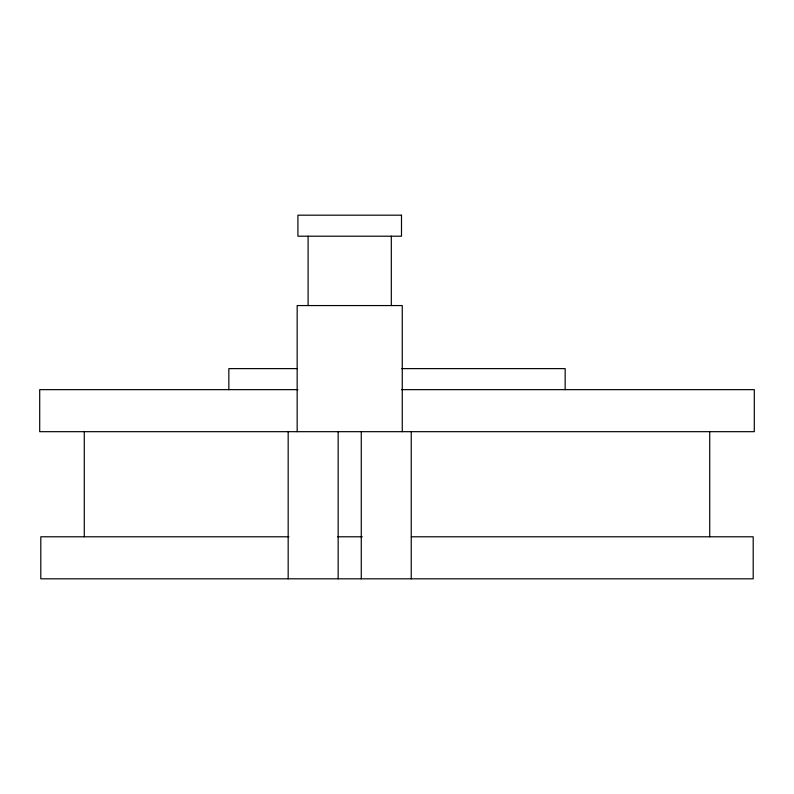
<?xml version="1.0" encoding="UTF-8"?>
<svg xmlns="http://www.w3.org/2000/svg" width="794" height="794" viewBox="0 0 794 794"><rect width="100%" height="100%" fill="white"/><g stroke="black" fill="none" stroke-linecap="round" stroke-linejoin="round"><path stroke-width="1.19" d="M297.313 368.624L228.841 368.624L228.841 389.646M401.833 368.624L565.159 368.624L565.159 389.646M297.899 389.646L39.7 389.646L39.7 431.678L754.3 431.678L754.3 389.646L401.585 389.646M288.907 536.784L40.802 536.784L40.802 578.816L753.198 578.816L753.198 536.784L411.411 536.784M337.728 536.784L362.272 536.784M709.717 431.678L709.717 536.784M411.242 431.678L411.242 578.816M402.26 431.678L402.26 305.561L297.164 305.561L297.164 431.678M391.313 236.205L391.313 305.561M361.27 431.678L361.27 578.816M338.155 431.678L338.155 578.816M308.112 236.205L308.112 305.561M288.172 431.678L288.172 578.816M84.283 431.678L84.283 536.784M401.496 215.184L297.919 215.184L297.919 236.205L401.496 236.205L401.496 215.184"/></g></svg>
